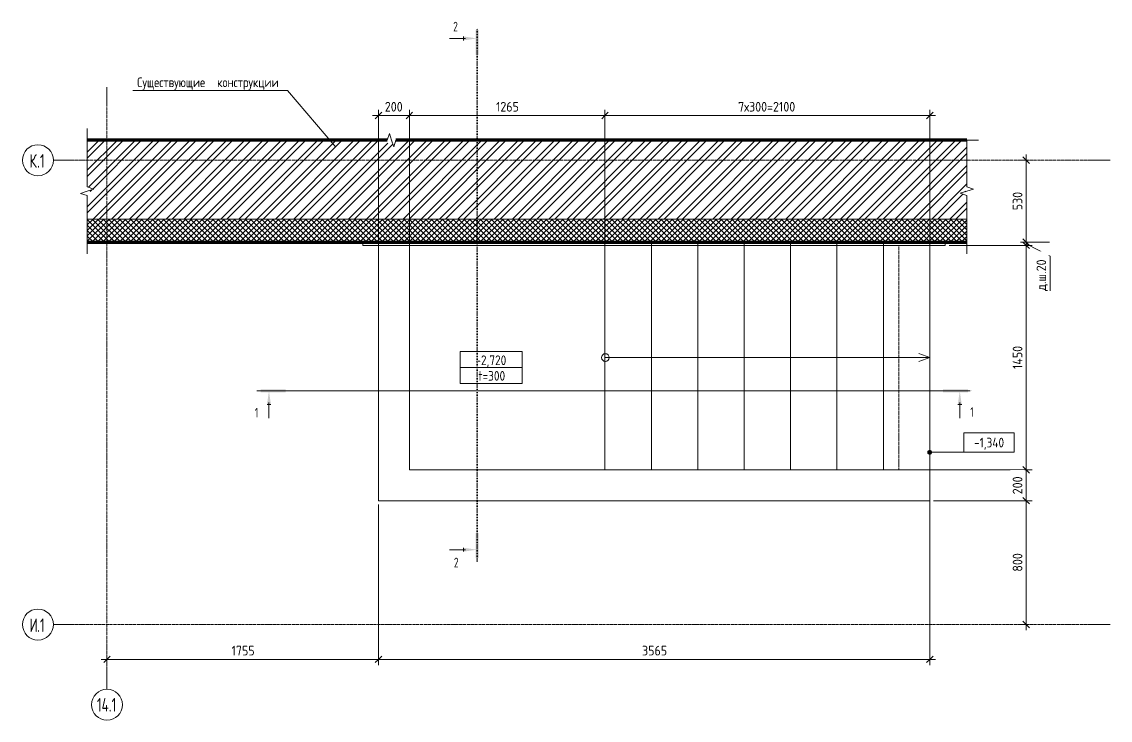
# Model space of a CAD drawing. Header units: millimetres. Extents: x 38448 to 77164, y -34879 to -200.
# Drawn here: x 46633 to 53671, y -34683 to -30170 of the extents above; entities that cross this region are included whole.
import ezdxf

# ---------------------------------------------------------------- set-up
doc = ezdxf.new("R2010")
doc.units = ezdxf.units.MM
for name, pattern in [('01 Штриховая _4 мм_', [6, 3.5, -2.5]), ('02 Штрихпунктирная _20 мм_', [25, 20, -2.5, 0, -2.5]), ('04 Пунктир 10мм', [10, 0, -10])]:
    doc.linetypes.add(name, pattern=pattern)
for name, color, linetype, lineweight in [('AA_Dim', 7, 'Continuous', 9), ('AA_Dim-25', 7, 'Continuous', 9), ('AA_Oformlenie', 7, 'Continuous', 9), ('AA_Razrez', 7, 'Continuous', 9), ('AA_Vinoska', 7, 'Continuous', 9), ('AA_Visotnaya otmetka', 7, 'Continuous', 9), ('AF_Element', 7, 'Continuous', 20), ('AF_Element_Опалубка', 253, 'Continuous', 20), ('AF_Perekritie', 7, 'Continuous', 60), ('AF_Perekritie_Гидроизоляция', 253, 'Continuous', 20), ('AF_Perekritie_Опалубка', 253, 'Continuous', 20), ('AF_Stena', 7, 'Continuous', 60), ('AF_Stena_Гидроизоляция', 253, 'Continuous', 20), ('AF_Stena_Опалубка', 253, 'Continuous', 20), ('KR_Fundament', 7, 'Continuous', 20), ('Оси', 7, 'Continuous', 9)]:
    doc.layers.add(name, color=color, linetype=linetype, lineweight=lineweight)
doc.styles.add('GOST Common', font='GOST_Common.ttf', dxfattribs={"width": 0.85, "height": 62.5})
doc.styles.add('ISOCPEUR', font='isocpeur.TTF', dxfattribs={"width": 0.85, "height": 62.5})
doc.styles.add('ISOCPEUR_1', font='isocpeur.TTF', dxfattribs={"width": 0.9, "height": 62.5})
doc.styles.add('ISOCPEUR_2', font='isocpeur.TTF', dxfattribs={"width": 0.7, "height": 62.5})
doc.styles.add('ISOCPEUR_3', font='isocpeur.TTF', dxfattribs={"width": 0.7, "height": 87.5})
doc.dimstyles.new('01_Точн_3_знака__непрозр_', dxfattribs={"dimscale": 304.8, "dimtxt": 62.672186, "dimasz": 0.139436, "dimexe": 0.123031, "dimexo": 0.082021, "dimgap": 0.020505, "dimtad": 1, "dimdec": 3, "dimrnd": 0.001, "dimdsep": 46, "dimtxsty": 'ISOCPEUR_1', "dimblk1": 'OBLIQUE', "dimblk2": 'OBLIQUE', "dimsah": 1, "dimcen": 0.09, "dimdle": 0.123031, "dimazin": 0, "dimtfac": 1, "dimtdec": 4, "dimtix": 1, "dimtmove": 1, "dimatfit": 3, "dimfxl": 1, "dimtvp": 1, "dimtfill": 1, "dimtolj": 1, "dimtzin": 0, "dimlwd": 18, "dimlwe": 18, "dimarcsym": 2})
doc.dimstyles.new('01_Точн_3_знака__непрозр__1', dxfattribs={"dimscale": 304.8, "dimtxt": 62.672186, "dimasz": 0.139436, "dimexe": 0.123031, "dimexo": 0.082021, "dimgap": 0.020505, "dimtad": 1, "dimdec": 3, "dimrnd": 0.001, "dimdsep": 46, "dimtxsty": 'ISOCPEUR_1', "dimblk1": 'OBLIQUE', "dimblk2": 'OBLIQUE', "dimsah": 1, "dimcen": 0.09, "dimdle": 0.123031, "dimazin": 0, "dimtfac": 1, "dimtdec": 4, "dimtix": 1, "dimtmove": 0, "dimatfit": 3, "dimfxl": 1, "dimtvp": 1, "dimtfill": 1, "dimtolj": 1, "dimtzin": 0, "dimlwd": 18, "dimlwe": 18, "dimarcsym": 2})

# ---------------------------------------------------------------- blocks, each defined once
blk = doc.blocks.new('Лестница - Лестница-3665204-ВК_Опл')
at = {"layer": 'AF_Perekritie', "lineweight": 20}
for p, q in [((42540.1, -31615), (42840.1, -31615)), ((42540.1, -31615), (42540.1, -33065)), ((44040, -31615), (42840.1, -31615)), ((42840.1, -31615), (42840.1, -33065)), ((43140.1, -31615), (43140.1, -33065)), ((43440.1, -31615), (43440.1, -33065)), ((43740.1, -31615), (43740.1, -33065)), ((44040.1, -31615), (44340.1, -31615)), ((44040.1, -31615), (44040.1, -33065)), ((44340.1, -31615), (44640.1, -31615)), ((44340.1, -33065), (44340.1, -31615)), ((44640.1, -31615), (44640.1, -33065)), ((42840.1, -33065), (42540.1, -33065)), ((42840.1, -33065), (44040, -33065)), ((44340.1, -33065), (44040.1, -33065)), ((44640.1, -33065), (44340.1, -33065))]:
    blk.add_line(p, q, dxfattribs=at)
blk = doc.blocks.new('Песок ср крупн - Песок ср крупн-3745068-ВК_Опл')
at = {"layer": 'AF_Element'}
for p, q in [((42840.1, -31615), (44440.1, -31615)), ((42840.1, -33065), (42840.1, -31615)), ((44440.1, -33065), (42840.1, -33065))]:
    blk.add_line(p, q, dxfattribs=at)
blk = doc.blocks.new('011_ЛинияОбрыва _ЭлУзла_Линия_ - Тип 1-3803211-ВК_Опл')
at = {"layer": 'AA_Oformlenie'}
for p, q in [((0, 0), (302.5, 0)), ((358.2, 0), (660, 0))]:
    blk.add_line(p, q, dxfattribs=at)
blk = doc.blocks.new('011_ЛинияОбрыва _ЭлУзла_Линия_ - Тип 1-3803213-ВК_Опл')
at = {"layer": 'AA_Oformlenie'}
for p, q in [((0, 0), (3692.5, 0)), ((3748.2, 0), (5688.1, 0))]:
    blk.add_line(p, q, dxfattribs=at)
blk = doc.blocks.new('012_Стрелка _ЭлУзла_Линия_ - 012_Стрелка _ЭлУзла_Линия_-3812343-ВК_Опл')
at = {"layer": 'AA_Oformlenie'}
blk.add_line((0, 0), (2097.2, 0), dxfattribs=at)
blk = doc.blocks.new('DIMBLOCK20-ВК_Опл')
at = {"layer": 'AA_Dim-25', "lineweight": 18}
for p, q in [((48939.4, -30775.9), (48939.4, -30738.4)), ((49139.4, -30775.9), (49139.4, -30738.4)), ((50404.4, -30775.9), (50404.4, -30738.4)), ((48901.9, -30775.9), (49139.4, -30775.9)), ((48939.4, -30775.9), (48939.4, -31590)), ((49139.4, -30775.9), (49139.4, -31590)), ((50404.4, -30775.9), (50404.4, -31590))]:
    blk.add_line(p, q, dxfattribs=at)
at = {"layer": 'AA_Dim-25', "lineweight": 30}
for p, q in [((48939.4, -30775.9), (48960.6, -30754.6)), ((49139.4, -30775.9), (49160.6, -30754.6)), ((50404.4, -30775.9), (50425.6, -30754.6)), ((48939.4, -30775.9), (48918.1, -30797.1)), ((49139.4, -30775.9), (49118.1, -30797.1)), ((50404.4, -30775.9), (50383.1, -30797.1))]:
    blk.add_line(p, q, dxfattribs=at)
at = {"layer": 'AA_Dim-25', "color": 0, "lineweight": 18, "insert": (48980.8, -30688.2), "char_height": 62.5, "width": 140.48, "attachment_point": 1, "line_spacing_factor": 1.135194, "style": 'ISOCPEUR_1', "bg_fill": 3, "box_fill_scale": 1.25, "bg_fill_color": 256, "bg_fill_true_color": 13158600, "bg_fill_transparency": 0}
blk.add_mtext('200', dxfattribs=at)
blk = doc.blocks.new('_None')
blk = doc.blocks.new('DIMBLOCK21-ВК_Опл')
at = {"layer": 'AA_Dim-25', "lineweight": 18}
for p, q in [((49139.4, -30775.9), (49139.4, -30738.4)), ((50404.4, -30775.9), (50404.4, -30738.4)), ((49139.4, -30775.9), (50404.4, -30775.9)), ((49139.4, -30775.9), (49139.4, -31590)), ((50404.4, -30775.9), (50404.4, -31590))]:
    blk.add_line(p, q, dxfattribs=at)
at = {"layer": 'AA_Dim-25', "lineweight": 30}
for p, q in [((49139.4, -30775.9), (49160.6, -30754.6)), ((50404.4, -30775.9), (50425.6, -30754.6)), ((49139.4, -30775.9), (49118.1, -30797.1)), ((50404.4, -30775.9), (50383.1, -30797.1))]:
    blk.add_line(p, q, dxfattribs=at)
at = {"layer": 'AA_Dim-25', "color": 0, "lineweight": 18, "insert": (49699.7, -30688.2), "char_height": 62.5, "width": 173.117, "attachment_point": 1, "line_spacing_factor": 1.135194, "style": 'ISOCPEUR_1', "bg_fill": 3, "box_fill_scale": 1.25, "bg_fill_color": 256, "bg_fill_true_color": 13158600, "bg_fill_transparency": 0}
blk.add_mtext('1265', dxfattribs=at)
blk = doc.blocks.new('DIMBLOCK22-ВК_Опл')
at = {"layer": 'AA_Dim-25', "lineweight": 18}
for p, q in [((50404.4, -30775.9), (50404.4, -30738.4)), ((52504.4, -30775.9), (52504.4, -30738.4)), ((50404.4, -30775.9), (52541.9, -30775.9)), ((50404.4, -30775.9), (50404.4, -31590)), ((52504.4, -30775.9), (52504.4, -31590))]:
    blk.add_line(p, q, dxfattribs=at)
at = {"layer": 'AA_Dim-25', "lineweight": 30}
for p, q in [((50404.4, -30775.9), (50425.6, -30754.6)), ((52504.4, -30775.9), (52525.6, -30754.6)), ((50404.4, -30775.9), (50383.1, -30797.1)), ((52504.4, -30775.9), (52483.1, -30797.1))]:
    blk.add_line(p, q, dxfattribs=at)
at = {"layer": 'AA_Dim-25', "color": 0, "lineweight": 18, "insert": (51265.2, -30688.2), "char_height": 62.5, "width": 454.078, "attachment_point": 1, "line_spacing_factor": 1.135194, "style": 'ISOCPEUR_1', "bg_fill": 3, "box_fill_scale": 1.25, "bg_fill_color": 256, "bg_fill_true_color": 13158600, "bg_fill_transparency": 0}
blk.add_mtext('7х300=2100', dxfattribs=at)
blk = doc.blocks.new('DIMBLOCK23-ВК_Опл')
at = {"layer": 'AA_Dim-25', "lineweight": 18}
for p, q in [((48939.4, -33290), (48939.4, -34327.6)), ((48939.4, -34290.1), (48939.4, -33290)), ((47146.9, -34290.1), (48939.4, -34290.1)), ((47184.4, -34285), (47184.4, -34327.6)), ((47184.4, -34290.1), (47184.4, -34285))]:
    blk.add_line(p, q, dxfattribs=at)
at = {"layer": 'AA_Dim-25', "lineweight": 30}
for p, q in [((47184.4, -34290.1), (47205.6, -34268.8)), ((48939.4, -34290.1), (48960.6, -34268.8)), ((47184.4, -34290.1), (47163.1, -34311.3)), ((48939.4, -34290.1), (48918.1, -34311.3))]:
    blk.add_line(p, q, dxfattribs=at)
at = {"layer": 'AA_Dim-25', "color": 0, "lineweight": 18, "insert": (47989.7, -34202.4), "char_height": 62.5, "width": 173.117, "attachment_point": 1, "line_spacing_factor": 1.135194, "style": 'ISOCPEUR_1', "bg_fill": 3, "box_fill_scale": 1.25, "bg_fill_color": 256, "bg_fill_true_color": 13158600, "bg_fill_transparency": 0}
blk.add_mtext('1755', dxfattribs=at)
blk = doc.blocks.new('_Oblique')
at = {"color": 0, "linetype": 'ByBlock', "lineweight": -2}
blk.add_line((-0.5, -0.5), (0.5, 0.5), dxfattribs=at)
blk = doc.blocks.new('DIMBLOCK24-ВК_Опл')
at = {"layer": 'AA_Dim-25', "lineweight": 18}
for p, q in [((52504.4, -33090), (52504.4, -34327.6)), ((52504.4, -34290.1), (52504.4, -33090)), ((48939.4, -33290), (48939.4, -34327.6)), ((48939.4, -34290.1), (48939.4, -33290)), ((48939.4, -34290.1), (52541.9, -34290.1))]:
    blk.add_line(p, q, dxfattribs=at)
at = {"layer": 'AA_Dim-25', "lineweight": 30}
for p, q in [((48939.4, -34290.1), (48960.6, -34268.8)), ((52504.4, -34290.1), (52525.6, -34268.8)), ((48939.4, -34290.1), (48918.1, -34311.3)), ((52504.4, -34290.1), (52483.1, -34311.3))]:
    blk.add_line(p, q, dxfattribs=at)
at = {"layer": 'AA_Dim-25', "color": 0, "lineweight": 18, "insert": (50643.8, -34202.4), "char_height": 62.5, "width": 187.307, "attachment_point": 1, "line_spacing_factor": 1.135194, "style": 'ISOCPEUR_1', "bg_fill": 3, "box_fill_scale": 1.25, "bg_fill_color": 256, "bg_fill_true_color": 13158600, "bg_fill_transparency": 0}
blk.add_mtext('3565', dxfattribs=at)
blk = doc.blocks.new('DIMBLOCK25-ВК_Опл')
at = {"layer": 'AA_Dim-25', "lineweight": 18}
for p, q in [((53128.3, -31027.5), (53128.3, -31595)), ((53133.4, -31065), (53090.8, -31065)), ((53128.3, -31065), (53133.4, -31065)), ((53279.1, -31595), (53090.8, -31595)), ((53128.3, -31595), (53279.1, -31595))]:
    blk.add_line(p, q, dxfattribs=at)
at = {"layer": 'AA_Dim-25', "lineweight": 30}
for p, q in [((53128.3, -31065), (53107.1, -31043.7)), ((53128.3, -31065), (53149.6, -31086.2)), ((53128.3, -31595), (53107.1, -31573.7)), ((53128.3, -31595), (53149.6, -31616.2))]:
    blk.add_line(p, q, dxfattribs=at)
at = {"layer": 'AA_Dim-25', "color": 0, "lineweight": 18, "insert": (53040.6, -31388.5), "char_height": 62.5, "width": 140.48, "attachment_point": 1, "rotation": 90, "line_spacing_factor": 1.135194, "style": 'ISOCPEUR_1', "bg_fill": 3, "box_fill_scale": 1.25, "bg_fill_color": 256, "bg_fill_true_color": 13158600, "bg_fill_transparency": 0}
blk.add_mtext('530', dxfattribs=at)
blk = doc.blocks.new('DIMBLOCK26-ВК_Опл')
at = {"layer": 'AA_Dim-25', "lineweight": 18}
for p, q in [((53279.1, -31595), (53090.8, -31595)), ((53128.3, -31595), (53128.3, -31615)), ((53128.3, -31595), (53279.1, -31595)), ((52629.4, -31615), (53165.8, -31615)), ((53128.3, -31615), (52629.4, -31615)), ((53282, -31684.8), (53128.3, -31605)), ((53282, -31909.6), (53282, -31684.8))]:
    blk.add_line(p, q, dxfattribs=at)
at = {"layer": 'AA_Dim-25', "lineweight": 30}
for p, q in [((53128.3, -31595), (53107.1, -31573.7)), ((53128.3, -31615), (53107.1, -31593.7)), ((53128.3, -31595), (53149.6, -31616.2)), ((53128.3, -31615), (53149.6, -31636.2))]:
    blk.add_line(p, q, dxfattribs=at)
at = {"layer": 'AA_Dim-25', "color": 0, "lineweight": 18, "insert": (53194.4, -31909.6), "char_height": 62.5, "width": 239.81, "attachment_point": 1, "rotation": 90, "line_spacing_factor": 1.135194, "style": 'ISOCPEUR_1', "bg_fill": 3, "box_fill_scale": 1.25, "bg_fill_color": 256, "bg_fill_true_color": 13158600, "bg_fill_transparency": 0}
blk.add_mtext('д.ш.20', dxfattribs=at)
blk = doc.blocks.new('DIMBLOCK27-ВК_Опл')
at = {"layer": 'AA_Dim-25', "lineweight": 30}
for p, q in [((53128.3, -31615), (53107.1, -31593.7)), ((53128.3, -31615), (53149.6, -31636.2)), ((53128.3, -33065), (53107.1, -33043.7)), ((53128.3, -33065), (53149.6, -33086.2))]:
    blk.add_line(p, q, dxfattribs=at)
at = {"layer": 'AA_Dim-25', "lineweight": 18}
for p, q in [((52629.4, -31615), (53165.8, -31615)), ((53128.3, -31615), (52629.4, -31615)), ((53128.3, -31615), (53128.3, -33065)), ((52329.4, -33065), (53165.8, -33065)), ((53128.3, -33065), (52329.4, -33065))]:
    blk.add_line(p, q, dxfattribs=at)
at = {"layer": 'AA_Dim-25', "color": 0, "lineweight": 18, "insert": (53040.6, -32414.5), "char_height": 62.5, "width": 178.793, "attachment_point": 1, "rotation": 90, "line_spacing_factor": 1.135194, "style": 'ISOCPEUR_1', "bg_fill": 3, "box_fill_scale": 1.25, "bg_fill_color": 256, "bg_fill_true_color": 13158600, "bg_fill_transparency": 0}
blk.add_mtext('1450', dxfattribs=at)
blk = doc.blocks.new('DIMBLOCK28-ВК_Опл')
at = {"layer": 'AA_Dim-25', "lineweight": 18}
for p, q in [((52329.4, -33065), (53165.8, -33065)), ((53128.3, -33065), (52329.4, -33065)), ((53128.3, -33065), (53128.3, -33265)), ((52529.4, -33265), (53165.8, -33265)), ((53128.3, -33265), (52529.4, -33265))]:
    blk.add_line(p, q, dxfattribs=at)
at = {"layer": 'AA_Dim-25', "lineweight": 30}
for p, q in [((53128.3, -33065), (53107.1, -33043.7)), ((53128.3, -33065), (53149.6, -33086.2)), ((53128.3, -33265), (53107.1, -33243.7)), ((53128.3, -33265), (53149.6, -33286.2))]:
    blk.add_line(p, q, dxfattribs=at)
at = {"layer": 'AA_Dim-25', "color": 0, "lineweight": 18, "insert": (53040.6, -33223.5), "char_height": 62.5, "width": 140.48, "attachment_point": 1, "rotation": 90, "line_spacing_factor": 1.135194, "style": 'ISOCPEUR_1', "bg_fill": 3, "box_fill_scale": 1.25, "bg_fill_color": 256, "bg_fill_true_color": 13158600, "bg_fill_transparency": 0}
blk.add_mtext('200', dxfattribs=at)
blk = doc.blocks.new('DIMBLOCK29-ВК_Опл')
at = {"layer": 'AA_Dim-25', "lineweight": 18}
for p, q in [((52529.4, -33265), (53165.8, -33265)), ((53128.3, -33265), (52529.4, -33265)), ((53128.3, -33265), (53128.3, -34102.5)), ((53133.4, -34065), (53090.8, -34065)), ((53128.3, -34065), (53133.4, -34065))]:
    blk.add_line(p, q, dxfattribs=at)
at = {"layer": 'AA_Dim-25', "lineweight": 30}
for p, q in [((53128.3, -33265), (53107.1, -33243.7)), ((53128.3, -33265), (53149.6, -33286.2)), ((53128.3, -34065), (53107.1, -34043.7)), ((53128.3, -34065), (53149.6, -34086.2))]:
    blk.add_line(p, q, dxfattribs=at)
at = {"layer": 'AA_Dim-25', "color": 0, "lineweight": 18, "insert": (53040.6, -33723.5), "char_height": 62.5, "width": 140.48, "attachment_point": 1, "rotation": 90, "line_spacing_factor": 1.135194, "style": 'ISOCPEUR_1', "bg_fill": 3, "box_fill_scale": 1.25, "bg_fill_color": 256, "bg_fill_true_color": 13158600, "bg_fill_transparency": 0}
blk.add_mtext('800', dxfattribs=at)
blk = doc.blocks.new('Разрез - Номер узла_ сзади-394133-ВК_Опл')
at = {"layer": 'AA_Razrez'}
for points in [[(7.33, 0.4), (7.33, -0.39), (0.87, -0.39), (0.87, 0.4)], [(3.5, -3.53), (2.5, -3.53), (3, 0)]]:
    blk.add_hatch(color=256, dxfattribs=at).paths.add_polyline_path(points)
for p, q in [((2.5, -3.53), (3.5, -3.53)), ((3, -3), (3, -7.1))]:
    blk.add_line(p, q, dxfattribs=at)
blk = doc.blocks.new('Разрез - Номер узла_ спереди-394134-ВК_Опл')
at = {"layer": 'AA_Razrez'}
for points in [[(7.33, 0.4), (7.33, -0.39), (0.87, -0.39), (0.87, 0.4)], [(3.5, -3.53), (2.5, -3.53), (3, 0)]]:
    blk.add_hatch(color=256, dxfattribs=at).paths.add_polyline_path(points)
for p, q in [((2.5, -3.53), (3.5, -3.53)), ((3, -3), (3, -7.1))]:
    blk.add_line(p, q, dxfattribs=at)
blk = doc.blocks.new('Ось сетки - d_4мм-2765513-ВК_Опл')
at = {"layer": 'Оси'}
for start, end in [(360, 180), (360, 180), (180, 360), (180, 360)]:
    blk.add_arc((0, 0), 4, start, end, dxfattribs=at)
blk = doc.blocks.new('010_Текст с выноской - Текст 2 строки-3803593-ВК_Опл')
at = {"layer": 'AA_Vinoska'}
blk.add_line((-20, 0), (20, 0), dxfattribs=at)
blk = doc.blocks.new('042_М_ФундПлиты_ТолщинаОтметка - 042_М_ФундПлиты_ТолщинаОтметка-647274-ВК_Опл')
at = {"layer": 'AA_Vinoska'}
for p, q in [((8, 4.17), (-8, 4.17)), ((-8, 4.17), (-8, 0)), ((8, 0), (8, 4.17)), ((8, 0), (-8, 0)), ((-8, 0), (-8, -4.17)), ((-8, 0), (8, 0)), ((8, -4.17), (8, 0)), ((-8, -4.17), (8, -4.17))]:
    blk.add_line(p, q, dxfattribs=at)
blk = doc.blocks.new('Высотные отметки - Рамка вверх-400294-ВК_Опл')
at = {"layer": 'AA_Vinoska'}
for p, q in [((-13, 0), (-13, 5)), ((-13, 5), (0, 5)), ((0, 5), (0, 0)), ((0, 0), (-13, 0))]:
    blk.add_line(p, q, dxfattribs=at)

msp = doc.modelspace()

# ---------------------------------------------------------------- hatches: boundary and pattern name
at = {"layer": 'AF_Stena', "lineweight": 9}
h = msp.add_hatch(dxfattribs=at)
h.set_pattern_fill('FP_4', color=256, style=0, pattern_type=2)
h.set_pattern_definition([(45, (7864.3, -65017.99), (-58.93311, 58.93311), []), (45, (7903.59, -65017.99), (-58.93311, 58.93311), [])])
h.paths.add_polyline_path([(47099.5702, -31445), (52744.3599, -31445), (52744.3599, -31292.5), (52701.0586, -31278.75), (52744.3599, -31265), (52724.7335, -31265), (52724.7335, -31236.8457), (52744.3599, -31236.8457), (52744.3599, -30935), (49051.8599, -30935), (49038.1099, -30978.3013), (49024.3599, -30935), (49024.3599, -30954.6264), (48996.2055, -30954.6264), (48996.2055, -30935), (47056.269, -30935), (47056.269, -31237.5), (47099.5702, -31251.25), (47056.269, -31265), (47075.8953, -31265), (47075.8953, -31293.1543), (47056.269, -31293.1543), (47056.269, -31445), (47075.8953, -31445)])
h = msp.add_hatch(dxfattribs=at)
h.set_pattern_fill('FP_5', color=256, style=0, pattern_type=2)
h.set_pattern_definition([(45, (7864.298, -65017.993), (-17.67767, 17.67767), []), (135, (7864.298, -65017.993), (-17.67767, -17.67767), [])])
h.paths.add_polyline_path([(47056.269, -31595), (52744.3599, -31595), (52744.3599, -31445), (47056.269, -31445)])

# ---------------------------------------------------------------- linework, layer by layer
at = {"layer": 'AA_Vinoska'}
for p, q in [((48664.0519, -30981.2222), (48351.3971, -30614.93)), ((47056.269, -30935), (47056.269, -30860.044)), ((48996.2055, -30935), (49010.2827, -30891.6749)), ((49010.2827, -30891.6749), (49024.3599, -30935)), ((49038.1099, -30978.3013), (49024.3599, -30935)), ((49051.8599, -30935), (49038.1099, -30978.3013)), ((52744.3599, -30935), (52819.3599, -30935)), ((47056.269, -31237.5), (47099.5702, -31251.25)), ((52744.3599, -31236.8457), (52787.685, -31250.9228)), ((47012.9439, -31279.0772), (47056.269, -31265)), ((47056.269, -31293.1543), (47012.9439, -31279.0772)), ((47099.5702, -31251.25), (47056.269, -31265)), ((52701.0586, -31278.75), (52744.3599, -31265)), ((52744.3599, -31292.5), (52701.0586, -31278.75)), ((52787.685, -31250.9228), (52744.3599, -31265)), ((47056.269, -31595), (47056.269, -31670)), ((52744.3599, -31595), (52744.3599, -31670)), ((52504.3599, -32340), (52433.8829, -32314.3485)), ((52504.3599, -32340), (52433.8829, -32365.6515))]:
    msp.add_line(p, q, dxfattribs=at)
msp.add_circle((50407.179, -32340), 25, dxfattribs=at)
at = {"layer": 'AF_Perekritie', "linetype": '01 Штриховая _4 мм_', "lineweight": 20}
msp.add_line((52304.3599, -33065), (52304.3599, -31615), dxfattribs=at)
at = {"layer": 'AF_Perekritie_Гидроизоляция'}
for p, q in [((52304.3599, -31615), (50704.3599, -31615)), ((50704.3599, -31615), (50704.3599, -33065)), ((50704.3599, -33065), (52304.3599, -33065))]:
    msp.add_line(p, q, dxfattribs=at)
at = {"layer": 'AF_Stena', "linetype": '01 Штриховая _4 мм_', "lineweight": 20}
msp.add_line((52304.3599, -33065), (52304.3599, -31615), dxfattribs=at)
at = {"layer": 'AF_Stena_Гидроизоляция'}
for p, q in [((48839.3599, -31595), (48939.3599, -31595)), ((48839.3599, -31605), (48839.3599, -31595)), ((48939.3599, -31595), (49139.3599, -31595)), ((48939.3599, -31595), (48939.3599, -31615)), ((49139.3599, -31595), (50404.3599, -31595)), ((49139.3599, -31615), (49139.3599, -31595)), ((50404.3599, -31595), (50704.3599, -31595)), ((50404.3599, -31615), (50404.3599, -31595)), ((50704.3599, -31595), (51004.3599, -31595)), ((50704.3599, -31615), (50704.3599, -31595)), ((51004.3599, -31595), (51304.3599, -31595)), ((51004.3599, -31615), (51004.3599, -31595)), ((51304.3599, -31595), (51604.3599, -31595)), ((51304.3599, -31615), (51304.3599, -31595)), ((51604.3599, -31595), (51904.3599, -31595)), ((51604.3599, -31615), (51604.3599, -31595)), ((51904.3599, -31595), (52204.3599, -31595)), ((51904.3599, -31615), (51904.3599, -31595)), ((52204.3599, -31595), (52504.3599, -31595)), ((52204.3599, -31615), (52204.3599, -31595)), ((52504.3599, -31595), (52604.3599, -31595)), ((52504.3599, -31595), (52504.3599, -31615)), ((52604.3599, -31615), (52604.3599, -31595)), ((48839.3599, -31615), (48839.3599, -31605)), ((48939.3599, -31615), (48839.3599, -31615)), ((49139.3599, -31615), (48939.3599, -31615)), ((50404.3599, -31615), (49139.3599, -31615)), ((50704.3599, -31615), (50404.3599, -31615)), ((51004.3599, -31615), (50704.3599, -31615)), ((51304.3599, -31615), (51004.3599, -31615)), ((51604.3599, -31615), (51304.3599, -31615)), ((51904.3599, -31615), (51604.3599, -31615)), ((52204.3599, -31615), (51904.3599, -31615)), ((52504.3599, -31615), (52204.3599, -31615)), ((52604.3599, -31615), (52504.3599, -31615))]:
    msp.add_line(p, q, dxfattribs=at)
at = {"layer": 'AF_Stena_Опалубка', "lineweight": 60}
for p, q in [((48996.2055, -30935), (47056.269, -30935)), ((52744.3599, -30935), (49051.8599, -30935)), ((47056.269, -31595), (52744.3599, -31595))]:
    msp.add_line(p, q, dxfattribs=at)
at = {"layer": 'AF_Stena_Опалубка'}
for p, q in [((47056.269, -31445), (52744.3599, -31445)), ((48939.3599, -33265), (48939.3599, -31615)), ((48939.3599, -31615), (49139.3599, -31615)), ((49139.3599, -31615), (49139.3599, -33065)), ((52304.3599, -31615), (52504.3599, -31615)), ((52504.3599, -33065), (52504.3599, -31615)), ((49139.3599, -33065), (52504.3599, -33065)), ((52504.3599, -33265), (52504.3599, -33065)), ((48939.3599, -33265), (49139.3599, -33265)), ((52504.3599, -33265), (49139.3599, -33265))]:
    msp.add_line(p, q, dxfattribs=at)
at = {"layer": 'KR_Fundament'}
for p, q in [((52504.3599, -31615), (48939.3599, -31615)), ((48939.3599, -31615), (48939.3599, -33265)), ((52504.3599, -33265), (52504.3599, -31615)), ((48939.3599, -33265), (52504.3599, -33265))]:
    msp.add_line(p, q, dxfattribs=at)
at = {"layer": 'Оси'}
for p, q in [((47184.3599, -30718.1371), (47184.3599, -30593.1371)), ((46962.7707, -31065), (46837.7707, -31065)), ((53671.216, -31065), (53546.216, -31065)), ((46962.7707, -34065), (46837.7707, -34065)), ((53671.216, -34065), (53546.216, -34065))]:
    msp.add_line(p, q, dxfattribs=at)

# ---------------------------------------------------------------- block references
at = {"layer": 'AA_Oformlenie'}
for name, p, rotation in [('011_ЛинияОбрыва _ЭлУзла_Линия_ - Тип 1-3803213-ВК_Опл', (52744.3599, -30935), 180), ('011_ЛинияОбрыва _ЭлУзла_Линия_ - Тип 1-3803211-ВК_Опл', (47056.269, -30935), 270), ('011_ЛинияОбрыва _ЭлУзла_Линия_ - Тип 1-3803211-ВК_Опл', (52744.3599, -31595), 90)]:
    msp.add_blockref(name, p, dxfattribs=dict(at, rotation=rotation))
msp.add_blockref('012_Стрелка _ЭлУзла_Линия_ - 012_Стрелка _ЭлУзла_Линия_-3812343-ВК_Опл', (50407.179, -32340), dxfattribs=at)
at = {"layer": 'AA_Razrez', "xscale": 24.99999999999999, "yscale": 24.99999999999999, "zscale": 24.99999999999999, "rotation": 269.9999999999998}
msp.add_blockref('Разрез - Номер узла_ спереди-394134-ВК_Опл', (49577.4058, -30202.7892), dxfattribs=at)
at = {"layer": 'AA_Razrez', "xscale": 24.99999999999999, "yscale": 24.99999999999999, "zscale": 24.99999999999999}
msp.add_blockref('Разрез - Номер узла_ спереди-394134-ВК_Опл', (48156.5127, -32554.46), dxfattribs=at)
at = {"layer": 'AA_Vinoska', "xscale": 25, "yscale": 25, "zscale": 25, "rotation": 180}
msp.add_blockref('010_Текст с выноской - Текст 2 строки-3803593-ВК_Опл', (47851.3971, -30614.93), dxfattribs=at)
at = {"layer": 'AA_Vinoska', "xscale": 24.99999999999999, "yscale": 24.99999999999999, "zscale": 24.99999999999999}
msp.add_blockref('042_М_ФундПлиты_ТолщинаОтметка - 042_М_ФундПлиты_ТолщинаОтметка-647274-ВК_Опл', (49668.0272, -32404.4249), dxfattribs=at)
at = {"layer": 'AF_Element_Опалубка'}
msp.add_blockref('Песок ср крупн - Песок ср крупн-3745068-ВК_Опл', (7864.2983, 0), dxfattribs=at)
at = {"layer": 'AF_Perekritie_Опалубка'}
msp.add_blockref('Лестница - Лестница-3665204-ВК_Опл', (7864.2983, 0), dxfattribs=at)
at = {"layer": 'Оси', "xscale": 24.99999999999999, "yscale": 24.99999999999999, "zscale": 24.99999999999999, "rotation": 89.99999999999982}
for p in [(46737.7707, -31065), (46737.7707, -34065)]:
    msp.add_blockref('Ось сетки - d_4мм-2765513-ВК_Опл', p, dxfattribs=at)
at = {"layer": 'Оси', "xscale": 24.99999999999999, "yscale": 24.99999999999999, "zscale": 24.99999999999999}
msp.add_blockref('Ось сетки - d_4мм-2765513-ВК_Опл', (47184.3599, -34583.2819), dxfattribs=at)

# ---------------------------------------------------------------- texts
at = {"layer": 'AA_Razrez', "char_height": 62.5, "attachment_point": 1, "style": 'ISOCPEUR_2'}
for s, insert, width in [('\\fISOCPEUR|b0|i0|c204|p34|;\\W.7;2', (49422.884, -30170.4239), 37.879734), ('\\fISOCPEUR|b0|i0|c204|p34|;\\W.7;1', (48140.2521, -32665.052), 26.656109)]:
    msp.add_mtext(s, dxfattribs=dict(at, insert=insert, width=width))
at = {"layer": 'AA_Vinoska', "char_height": 62.5, "attachment_point": 1}
for s, insert, width, style in [('Существующие', (47379.5338, -30530.3724), 604.773008, 'GOST Common'), ('\\fGOST Common|b0|i0|c204|p34|;\\W.85; ', (47878.5214, -30530.3724), 22.146617, 'GOST Common'), ('конструкции', (47896.7942, -30530.3724), 516.186539, 'GOST Common'), ('-2,720', (49565.7876, -32326.1717), 252.130719, 'ISOCPEUR'), ('t=300', (49585.6064, -32427.0936), 223.169758, 'ISOCPEUR')]:
    msp.add_mtext(s, dxfattribs=dict(at, insert=insert, width=width, style=style))
at = {"layer": 'Оси', "char_height": 87.5, "attachment_point": 1, "style": 'ISOCPEUR_3'}
for s, insert, width in [('\\fISOCPEUR|b0|i0|c204|p34|;\\W.7;К', (46682.9639, -31025.7118), 60.326984), ('.1', (46732.7386, -31025.7118), 60.326984), ('\\fISOCPEUR|b0|i0|c204|p34|;\\W.7;И', (46682.9639, -34025.7118), 60.326984), ('.1', (46732.7386, -34025.7118), 60.326984), ('14.1', (47118.9647, -34540.1668), 158.533703)]:
    msp.add_mtext(s, dxfattribs=dict(at, insert=insert, width=width))

# ---------------------------------------------------------------- dimensions: what is measured, and where the dimension line sits
at = {"layer": 'AA_Dim', "lineweight": 18}
dim = msp.add_linear_dim(base=(53128.3055, -31595), p1=(53158.3575, -31065), p2=(53254.1255, -31595), angle=90, dimstyle='01_Точн_3_знака__непрозр__1', override={"dimpost": '<>', "dimfxl": 538.582867}, dxfattribs=at)
dim.commit()
dim.dimension.update_dxf_attribs({"geometry": 'DIMBLOCK25-ВК_Опл', "text_midpoint": (53090.8055, -31330)})

# ---------------------------------------------------------------- next in the draw order: dimensions: what is measured, and where the dimension line sits
dim = msp.add_linear_dim(base=(49139.3599, -30775.8624), p1=(48939.3599, -31615), p2=(49139.3599, -31615), text='200', dimstyle='01_Точн_3_знака__непрозр__1', override={"dimpost": '<>', "dimblk1": 'None', "dimblk2": 'None', "dimsah": 1, "dimfxl": 200}, dxfattribs=at)
dim.commit()
dim.dimension.update_dxf_attribs({"geometry": 'DIMBLOCK20-ВК_Опл', "text_midpoint": (49039.3599, -30738.3624)})
dim = msp.add_linear_dim(base=(53128.3055, -31615), p1=(53254.1255, -31595), p2=(52604.3599, -31615), angle=90, dimstyle='01_Точн_3_знака__непрозр_', override={"dimpost": 'д.ш.<>', "dimfxl": 650.073354}, dxfattribs=at)
dim.commit()
dim.dimension.update_dxf_attribs({"geometry": 'DIMBLOCK26-ВК_Опл', "text_midpoint": (53236.0302, -31789.739), "dimtype": 160, "text_rotation": 90})
dim = msp.add_linear_dim(base=(48939.3599, -34290.0619), p1=(47184.3599, -34260.0098), p2=(48939.3599, -33265), dimstyle='01_Точн_3_знака__непрозр__1', override={"dimpost": '<>', "dimfxl": 2017.441344}, dxfattribs=at)
dim.commit()
dim.dimension.update_dxf_attribs({"geometry": 'DIMBLOCK23-ВК_Опл', "text_midpoint": (48061.8599, -34252.5619)})

# ---------------------------------------------------------------- next in the draw order: linework, layer by layer
at = {"layer": 'Оси', "linetype": '02 Штрихпунктирная _20 мм_'}
msp.add_line((47184.3599, -34358.2819), (47184.3599, -30718.1371), dxfattribs=at)
at = {"layer": 'Оси'}
msp.add_line((47184.3599, -34483.2819), (47184.3599, -34358.2819), dxfattribs=at)

# ---------------------------------------------------------------- next in the draw order: dimensions: what is measured, and where the dimension line sits
at = {"layer": 'AA_Dim', "lineweight": 18}
dim = msp.add_linear_dim(base=(50404.3599, -30775.8624), p1=(49139.3599, -31615), p2=(50404.3599, -31615), text='1265', dimstyle='01_Точн_3_знака__непрозр__1', override={"dimpost": '<>', "dimblk1": 'None', "dimblk2": 'None', "dimsah": 1, "dimfxl": 1265}, dxfattribs=at)
dim.commit()
dim.dimension.update_dxf_attribs({"geometry": 'DIMBLOCK21-ВК_Опл', "text_midpoint": (49771.8599, -30738.3624)})
dim = msp.add_linear_dim(base=(52504.3599, -34290.0619), p1=(48939.3599, -33265), p2=(52504.3599, -33065), dimstyle='01_Точн_3_знака__непрозр__1', override={"dimpost": '<>', "dimfxl": 3570.605691}, dxfattribs=at)
dim.commit()
dim.dimension.update_dxf_attribs({"geometry": 'DIMBLOCK24-ВК_Опл', "text_midpoint": (50721.8599, -34252.5619)})

# ---------------------------------------------------------------- next in the draw order: linework, layer by layer
at = {"layer": 'AA_Razrez', "linetype": '04 Пунктир 10мм'}
msp.add_line((49577.4058, -33656.4832), (49577.4058, -30202.7892), dxfattribs=at)

# ---------------------------------------------------------------- next in the draw order: block references
at = {"layer": 'AA_Razrez', "extrusion": (0, 0, -1), "xscale": 24.99999999999999, "yscale": 24.99999999999999, "zscale": 24.99999999999999, "rotation": 90.00000000000001}
msp.add_blockref('Разрез - Номер узла_ сзади-394133-ВК_Опл', (-49577.4058, -33656.4832), dxfattribs=at)

# ---------------------------------------------------------------- next in the draw order: texts
at = {"layer": 'AA_Razrez', "insert": (49427.6776, -33633.3641), "char_height": 62.5, "width": 37.879734, "attachment_point": 1, "style": 'ISOCPEUR_2'}
msp.add_mtext('\\fISOCPEUR|b0|i0|c204|p34|;\\W.7;2', dxfattribs=at)

# ---------------------------------------------------------------- next in the draw order: dimensions: what is measured, and where the dimension line sits
at = {"layer": 'AA_Dim', "lineweight": 18}
dim = msp.add_linear_dim(base=(52504.3599, -30775.8624), p1=(50404.3599, -31615), p2=(52504.3599, -31615), text='7х300=2100', dimstyle='01_Точн_3_знака__непрозр__1', override={"dimpost": '<>', "dimblk1": 'None', "dimblk2": 'None', "dimsah": 1, "dimfxl": 2100}, dxfattribs=at)
dim.commit()
dim.dimension.update_dxf_attribs({"geometry": 'DIMBLOCK22-ВК_Опл', "text_midpoint": (51454.3599, -30738.3624)})

# ---------------------------------------------------------------- next in the draw order: linework, layer by layer
at = {"layer": 'Оси', "linetype": '02 Штрихпунктирная _20 мм_'}
msp.add_line((53546.216, -31065), (46962.7707, -31065), dxfattribs=at)

# ---------------------------------------------------------------- next in the draw order: dimensions: what is measured, and where the dimension line sits
at = {"layer": 'AA_Dim', "lineweight": 18}
dim = msp.add_linear_dim(base=(53128.3055, -33065), p1=(52604.3599, -31615), p2=(52304.3599, -33065), angle=90, dimstyle='01_Точн_3_знака__непрозр__1', override={"dimpost": '<>', "dimfxl": 1480.709289}, dxfattribs=at)
dim.commit()
dim.dimension.update_dxf_attribs({"geometry": 'DIMBLOCK27-ВК_Опл', "text_midpoint": (53090.8055, -32340)})

# ---------------------------------------------------------------- next in the draw order: hatches: boundary and pattern name
at = {"layer": 'AA_Visotnaya otmetka'}
h = msp.add_hatch(color=256, dxfattribs=at)
edge = h.paths.add_edge_path()
edge.add_arc((52504.3599, -32952.2093), 12.5, 0, 360)

# ---------------------------------------------------------------- next in the draw order: linework, layer by layer
at = {"layer": 'AA_Razrez', "linetype": '04 Пунктир 10мм'}
msp.add_line((48156.5127, -32554.46), (52773.3697, -32554.46), dxfattribs=at)
at = {"layer": 'AA_Visotnaya otmetka'}
for p, q in [((52504.3599, -32952.2093), (52660.5385, -32952.2093)), ((52660.5385, -32952.2093), (52725.0538, -32952.2093))]:
    msp.add_line(p, q, dxfattribs=at)
msp.add_circle((52504.3599, -32952.2093), 12.5, dxfattribs=at)

# ---------------------------------------------------------------- next in the draw order: block references
at = {"layer": 'AA_Razrez', "extrusion": (0, 0, -1), "xscale": 24.99999999999999, "yscale": 24.99999999999999, "zscale": 24.99999999999999}
msp.add_blockref('Разрез - Номер узла_ сзади-394133-ВК_Опл', (-52773.3697, -32554.46), dxfattribs=at)
at = {"layer": 'AA_Vinoska', "extrusion": (0, 0, -1), "xscale": 24.99999999999999, "yscale": 24.99999999999999, "zscale": 24.99999999999999}
msp.add_blockref('Высотные отметки - Рамка вверх-400294-ВК_Опл', (-52725.0538, -32952.2093), dxfattribs=at)

# ---------------------------------------------------------------- next in the draw order: texts
at = {"layer": 'AA_Razrez', "insert": (52766.3553, -32660.2585), "char_height": 62.5, "width": 26.656109, "attachment_point": 1, "style": 'ISOCPEUR_2'}
msp.add_mtext('\\fISOCPEUR|b0|i0|c204|p34|;\\W.7;1', dxfattribs=at)
at = {"layer": 'AA_Visotnaya otmetka', "insert": (52790.4158, -32858.2894), "char_height": 62.5, "width": 233.131014, "attachment_point": 1, "line_spacing_factor": 1.135194, "style": 'ISOCPEUR'}
msp.add_mtext('-1,340', dxfattribs=at)

# ---------------------------------------------------------------- next in the draw order: dimensions: what is measured, and where the dimension line sits
at = {"layer": 'AA_Dim', "lineweight": 18}
dim = msp.add_linear_dim(base=(53128.3055, -33265), p1=(52304.3599, -33065), p2=(52504.3599, -33265), angle=90, dimstyle='01_Точн_3_знака__непрозр__1', override={"dimpost": '<>', "dimfxl": 282.842712}, dxfattribs=at)
dim.commit()
dim.dimension.update_dxf_attribs({"geometry": 'DIMBLOCK28-ВК_Опл', "text_midpoint": (53090.8055, -33165)})

# ---------------------------------------------------------------- next in the draw order: dimensions: what is measured, and where the dimension line sits
dim = msp.add_linear_dim(base=(53128.3055, -34065), p1=(52504.3599, -33265), p2=(53158.3575, -34065), angle=90, dimstyle='01_Точн_3_знака__непрозр__1', override={"dimpost": '<>', "dimfxl": 1033.301953}, dxfattribs=at)
dim.commit()
dim.dimension.update_dxf_attribs({"geometry": 'DIMBLOCK29-ВК_Опл', "text_midpoint": (53090.8055, -33665)})

# ---------------------------------------------------------------- next in the draw order: linework, layer by layer
at = {"layer": 'Оси', "linetype": '02 Штрихпунктирная _20 мм_'}
msp.add_line((53546.216, -34065), (46962.7707, -34065), dxfattribs=at)

doc.saveas('drawing.dxf')
